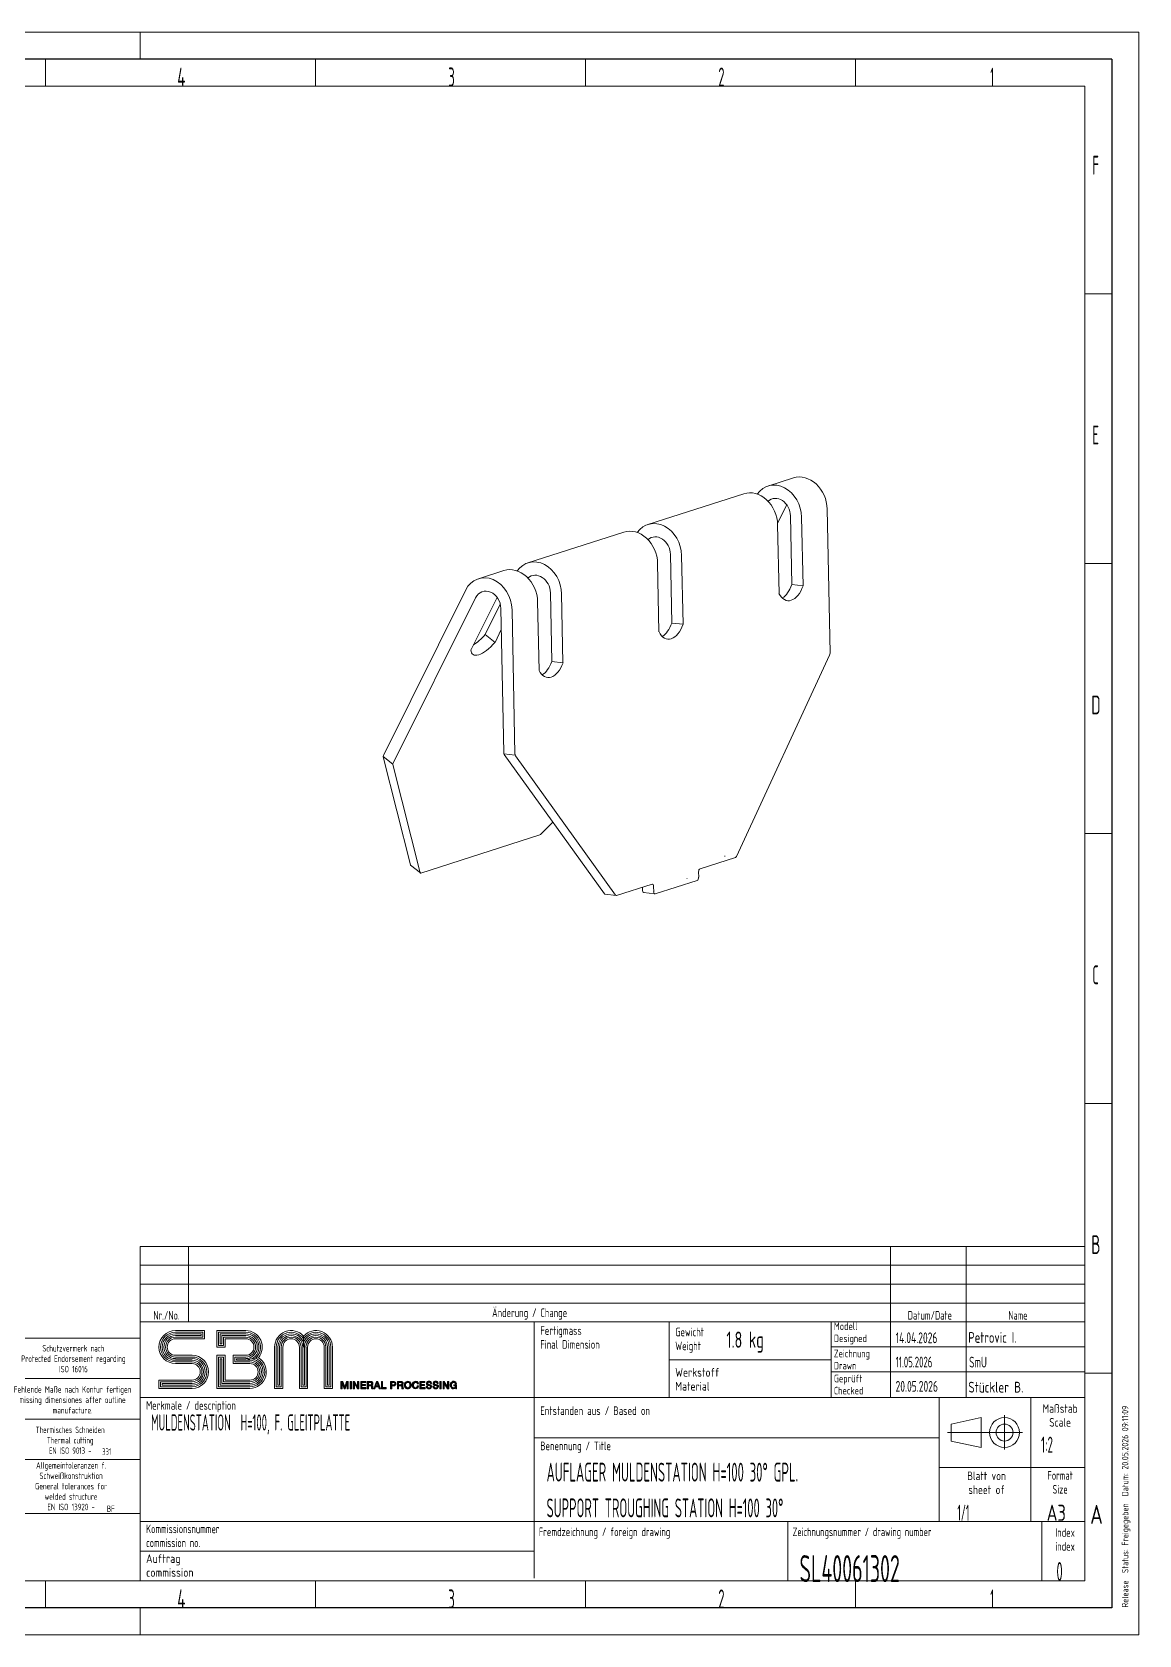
# Model space of a CAD drawing. Header units: millimetres. Extents: x 0 to 420, y 0 to 297.
# Drawn here: x 215 to 420, y 0 to 297 of the extents above; entities that cross this region are included whole.
import ezdxf
from ezdxf.lldxf.tags import DXFTag

# ---------------------------------------------------------------- set-up
doc = ezdxf.new("R2010")
doc.units = ezdxf.units.MM
doc.layers.add('1', color=7, linetype='Continuous', true_color=0xffffff)
doc.layers.add('101', color=7, linetype='Continuous', true_color=0xffffff)
doc.styles.add('iso-1', font='isocp.shx')
tags = doc.linetypes.add('DASHDOT', pattern=[70, 31, -13, 13, -13]).pattern_tags.tags
tags[10:11] = [DXFTag(74, 4), DXFTag(75, 0), DXFTag(340, '0'), DXFTag(46, 0.0), DXFTag(50, 0.0), DXFTag(44, 0.0), DXFTag(45, 0.0)]
tags[8:9] = [DXFTag(74, 4), DXFTag(75, 0), DXFTag(340, '0'), DXFTag(46, 0.0), DXFTag(50, 0.0), DXFTag(44, 0.0), DXFTag(45, 0.0)]
tags[6:7] = [DXFTag(74, 4), DXFTag(75, 0), DXFTag(340, '0'), DXFTag(46, 0.0), DXFTag(50, 0.0), DXFTag(44, 0.0), DXFTag(45, 0.0)]
tags[4:5] = [DXFTag(74, 4), DXFTag(75, 0), DXFTag(340, '0'), DXFTag(46, 0.0), DXFTag(50, 0.0), DXFTag(44, 0.0), DXFTag(45, 0.0)]

# ---------------------------------------------------------------- blocks, each defined once
blk = doc.blocks.new('ISO16016', base_point=(210, 47.5))
at = {"layer": '1', "color": 4, "linetype": 'Continuous', "lineweight": 18}
for p, q in [((210, 55), (235, 55)), ((210, 55), (210, 47.5)), ((235, 55), (235, 47.5)), ((210, 47.5), (235, 47.5))]:
    blk.add_line(p, q, dxfattribs=at)
at = {"layer": '1', "color": 1, "linetype": 'Continuous', "lineweight": 13, "insert": (222.65, 48.66), "char_height": 1.2, "attachment_point": 8, "line_spacing_factor": 0.963855, "style": 'iso-1'}
blk.add_mtext('\\W0.6940;Schutzvermerk nach\\PProtected Endorsement regarding\\PISO 16016', dxfattribs=at)
blk = doc.blocks.new('Nach Kontur fertigen', base_point=(210, 40))
at = {"layer": '1', "color": 4, "linetype": 'Continuous', "lineweight": 18}
for p, q in [((210, 40), (210, 47.5)), ((210, 47.5), (235, 47.5)), ((235, 47.5), (235, 40)), ((235, 40), (210, 40))]:
    blk.add_line(p, q, dxfattribs=at)
at = {"layer": '1', "color": 1, "linetype": 'Continuous', "lineweight": 13, "insert": (222.5, 41.04), "char_height": 1.2, "attachment_point": 8, "line_spacing_factor": 0.963855, "style": 'iso-1'}
blk.add_mtext('\\W0.7060;Fehlende Maße nach Kontur fertigen\\Pmissing dimensiones after outline\\Pmanufacture.', dxfattribs=at)
blk = doc.blocks.new('ISO9013 - Thermisches Schneiden', base_point=(210, 32.5))
at = {"layer": '1', "color": 4, "linetype": 'Continuous', "lineweight": 18}
for p, q in [((210, 40), (235, 40)), ((210, 40), (210, 32.5)), ((235, 40), (235, 32.5)), ((210, 32.5), (235, 32.5))]:
    blk.add_line(p, q, dxfattribs=at)
at = {"layer": '1', "color": 1, "linetype": 'Continuous', "lineweight": 13, "insert": (222.06, 33.55), "char_height": 1.2, "attachment_point": 8, "line_spacing_factor": 0.963855, "style": 'iso-1'}
blk.add_mtext('\\W0.6723;Thermisches Schneiden\\PThermal cutting\\PEN ISO 9013 -', dxfattribs=at)
at = {"layer": '1', "color": 3, "linetype": 'Continuous', "lineweight": 13, "insert": (227.97, 33.37), "char_height": 1.2, "attachment_point": 7, "line_spacing_factor": 0.963855, "style": 'iso-1'}
blk.add_mtext('\\W0.6756;331', dxfattribs=at)
blk = doc.blocks.new('ISO9013 - Thermisches Schneiden [SBM]', base_point=(210, 32.5))
at = {"layer": '1', "color": 18, "linetype": 'Continuous', "lineweight": 25}
blk.add_blockref('ISO9013 - Thermisches Schneiden', (210, 32.5), dxfattribs=at)
blk = doc.blocks.new('ISO13920 - Allg_Tol_ f_ Schweißkonst_', base_point=(210, 22.5))
at = {"layer": '1', "color": 4, "linetype": 'Continuous', "lineweight": 18}
for p, q in [((210, 32.5), (235, 32.5)), ((210, 32.5), (210, 22.5)), ((235, 32.5), (235, 22.5)), ((210, 22.5), (235, 22.5))]:
    blk.add_line(p, q, dxfattribs=at)
at = {"layer": '1', "color": 1, "linetype": 'Continuous', "lineweight": 13, "insert": (222.23, 23.11), "char_height": 1.2, "attachment_point": 8, "line_spacing_factor": 0.963855, "style": 'iso-1'}
blk.add_mtext('\\W0.6988;Allgemeintoleranzen f.\\PSchweißkonstruktion\\PGeneral tolerances for\\Pwelded structure\\PEN ISO 13920 -', dxfattribs=at)
at = {"layer": '1', "color": 3, "linetype": 'Continuous', "lineweight": 13, "insert": (228.83, 22.78), "char_height": 1.2, "attachment_point": 7, "line_spacing_factor": 0.963855, "style": 'iso-1'}
blk.add_mtext('\\W0.6994;BF', dxfattribs=at)
blk = doc.blocks.new('ISO13920 - Allg_ Tol_ f_ Schweißkonst_ [SBM]', base_point=(210, 22.5))
at = {"layer": '1', "color": 18, "linetype": 'Continuous', "lineweight": 25}
blk.add_blockref('ISO13920 - Allg_Tol_ f_ Schweißkonst_', (210, 22.5), dxfattribs=at)

msp = doc.modelspace()

# ---------------------------------------------------------------- linework, layer by layer
at = {"layer": '1', "color": 4, "linetype": 'Continuous', "lineweight": 18}
for p, q in [((0, 297), (420, 297)), ((420, 297), (420, 0)), ((235, 297), (235, 292)), ((235, 72), (235, 10)), ((235, 72), (410, 72)), ((410, 72), (410, 10)), ((235, 58), (410, 58)), ((235, 58), (308, 58)), ((235, 58), (235, 44)), ((308, 58), (308, 10.5)), ((308, 44), (308, 58)), ((363, 58), (363, 44)), ((235, 44), (410, 44)), ((308, 44), (235, 44)), ((383, 44), (383, 21)), ((385.22, 39.08), (390.76, 40.27)), ((385.22, 35.92), (385.22, 39.08)), ((390.76, 34.73), (390.76, 40.27)), ((308, 36.5), (383, 36.5)), ((385.22, 35.92), (390.76, 34.73)), ((235, 21), (410, 21)), ((355, 21), (355, 10)), ((235, 10), (410, 10)), ((235, 5), (235, 0)), ((420, 0), (0, 0))]:
    msp.add_line(p, q, dxfattribs=at)
at = {"layer": '1', "color": 4, "linetype": 'Continuous', "lineweight": 25}
for p, q in [((415, 292), (20, 292)), ((415, 292), (415, 5)), ((415, 5), (20, 5))]:
    msp.add_line(p, q, dxfattribs=at)
at = {"layer": '1', "color": 1, "linetype": 'Continuous', "lineweight": 13}
for p, q in [((217.5, 292), (217.5, 287)), ((267.5, 292), (267.5, 287)), ((317.5, 292), (317.5, 287)), ((367.5, 292), (367.5, 287)), ((25, 287), (410, 287)), ((410, 10), (410, 287)), ((415, 248.5), (410, 248.5)), ((415, 198.5), (410, 198.5)), ((415, 148.5), (410, 148.5)), ((415, 98.5), (410, 98.5)), ((244, 58), (244, 72)), ((374, 72), (374, 44)), ((388, 72), (388, 44)), ((235, 68.5), (410, 68.5)), ((235, 65), (410, 65)), ((235, 61.5), (410, 61.5)), ((333, 58), (333, 44)), ((363, 51), (333, 51)), ((363, 53.37), (410, 53.37)), ((363, 48.74), (410, 48.74)), ((415, 48.5), (410, 48.5)), ((400, 44), (400, 21)), ((383, 31), (410, 31)), ((402, 21), (402, 10)), ((235, 15.5), (308, 15.5)), ((25, 10), (410, 10)), ((217.5, 10), (217.5, 5)), ((267.5, 10), (267.5, 5)), ((317.5, 10), (317.5, 5)), ((367.5, 10), (367.5, 5))]:
    msp.add_line(p, q, dxfattribs=at)
at = {"layer": '1', "color": 1, "linetype": 'Continuous', "lineweight": 18}
for p, q in [((246.92, 56.4), (241.56, 56.4)), ((246.61, 56.09), (241.56, 56.09)), ((246.31, 55.78), (241.56, 55.78)), ((241.56, 55.48), (246.31, 55.48)), ((241.56, 55.17), (246.61, 55.17)), ((241.56, 54.87), (246.92, 54.87)), ((246.31, 55.48), (246.31, 55.78)), ((246.61, 55.17), (246.61, 56.09)), ((246.92, 54.87), (246.92, 56.4)), ((249.21, 56.4), (249.21, 53.34)), ((254.57, 56.4), (249.21, 56.4)), ((254.57, 56.09), (249.52, 56.09)), ((249.52, 56.09), (249.52, 53.64)), ((249.52, 53.64), (250.44, 53.64)), ((254.57, 55.78), (249.83, 55.78)), ((249.83, 55.78), (249.83, 53.95)), ((249.83, 53.95), (250.13, 53.95)), ((250.13, 55.48), (254.57, 55.48)), ((250.13, 53.95), (250.13, 55.48)), ((250.44, 55.17), (254.57, 55.17)), ((250.44, 53.64), (250.44, 55.17)), ((250.74, 54.87), (254.57, 54.87)), ((250.74, 53.34), (250.74, 54.87)), ((265.28, 55.36), (265.28, 53.34)), ((241.56, 51.81), (244.62, 51.81)), ((244.62, 51.5), (241.56, 51.5)), ((244.62, 51.19), (241.56, 51.19)), ((241.56, 50.89), (244.62, 50.89)), ((241.56, 50.58), (244.62, 50.58)), ((249.21, 53.34), (250.74, 53.34)), ((249.21, 51.81), (249.21, 45.69)), ((250.74, 51.81), (249.21, 51.81)), ((249.52, 51.5), (249.52, 45.99)), ((250.44, 51.5), (249.52, 51.5)), ((249.83, 51.19), (249.83, 46.3)), ((250.13, 51.19), (249.83, 51.19)), ((250.13, 46.6), (250.13, 51.19)), ((250.44, 46.91), (250.44, 51.5)), ((250.74, 47.22), (250.74, 51.81)), ((252.27, 51.81), (252.27, 50.28)), ((254.57, 51.81), (252.27, 51.81)), ((252.58, 51.5), (252.58, 50.58)), ((254.57, 51.5), (252.58, 51.5)), ((252.58, 50.58), (255.33, 50.58)), ((252.89, 51.19), (252.89, 50.89)), ((254.57, 51.19), (252.89, 51.19)), ((252.89, 50.89), (255.33, 50.89)), ((256.91, 51.37), (254.95, 51.04)), ((259.92, 53.34), (259.92, 45.69)), ((260.23, 53.34), (260.23, 45.99)), ((260.54, 53.34), (260.54, 46.3)), ((260.84, 46.3), (260.84, 53.34)), ((261.15, 45.99), (261.15, 53.34)), ((261.45, 45.69), (261.45, 53.34)), ((264.51, 53.34), (264.51, 45.69)), ((264.82, 53.34), (264.82, 45.99)), ((265.13, 53.34), (265.13, 46.3)), ((265.43, 46.3), (265.43, 53.34)), ((265.74, 45.99), (265.74, 53.34)), ((266.04, 45.69), (266.04, 53.34)), ((269.1, 53.34), (269.1, 45.69)), ((269.41, 53.34), (269.41, 45.99)), ((269.72, 53.34), (269.72, 46.3)), ((270.02, 46.3), (270.02, 53.34)), ((270.33, 45.99), (270.33, 53.34)), ((270.63, 45.69), (270.63, 53.34)), ((241.56, 50.28), (244.62, 50.28)), ((252.27, 50.28), (255.33, 50.28)), ((238.5, 47.22), (238.5, 45.69)), ((244.62, 47.22), (238.5, 47.22)), ((238.5, 45.69), (244.62, 45.69)), ((238.81, 46.91), (238.81, 45.99)), ((244.62, 46.91), (238.81, 46.91)), ((238.81, 45.99), (244.62, 45.99)), ((239.12, 46.6), (239.12, 46.3)), ((244.62, 46.6), (239.12, 46.6)), ((239.12, 46.3), (244.62, 46.3)), ((249.21, 45.69), (255.33, 45.69)), ((249.52, 45.99), (255.33, 45.99)), ((249.83, 46.3), (255.33, 46.3)), ((255.33, 46.6), (250.13, 46.6)), ((255.33, 46.91), (250.44, 46.91)), ((255.33, 47.22), (250.74, 47.22)), ((259.92, 45.69), (261.45, 45.69)), ((260.23, 45.99), (261.15, 45.99)), ((260.54, 46.3), (260.84, 46.3)), ((264.51, 45.69), (266.04, 45.69)), ((264.82, 45.99), (265.74, 45.99)), ((265.13, 46.3), (265.43, 46.3)), ((269.1, 45.69), (270.63, 45.69)), ((269.41, 45.99), (270.33, 45.99)), ((269.72, 46.3), (270.02, 46.3))]:
    msp.add_line(p, q, dxfattribs=at)
at = {"layer": '1', "color": 6, "linetype": 'Continuous', "lineweight": 18}
for p, q in [((272.21, 46.97), (272.21, 45.63)), ((272.54, 46.97), (272.21, 46.97)), ((272.21, 45.63), (272.44, 45.63)), ((272.33, 46.9), (272.46, 46.9)), ((272.33, 45.69), (272.33, 46.9)), ((272.44, 46.66), (272.8, 45.63)), ((272.44, 45.63), (272.44, 46.66)), ((272.46, 46.9), (272.87, 45.69)), ((272.9, 45.92), (272.54, 46.97)), ((272.8, 45.63), (272.99, 45.63)), ((272.87, 45.69), (272.92, 45.69)), ((273.24, 46.97), (272.9, 45.92)), ((272.92, 45.69), (273.33, 46.9)), ((272.99, 45.63), (273.35, 46.66)), ((273.56, 46.97), (273.24, 46.97)), ((273.33, 46.9), (273.45, 46.9)), ((273.35, 46.66), (273.35, 45.63)), ((273.35, 45.63), (273.56, 45.63)), ((273.45, 46.9), (273.45, 45.69)), ((273.56, 45.63), (273.56, 46.97)), ((274.13, 46.97), (273.9, 46.97)), ((273.9, 46.97), (273.9, 45.63)), ((273.9, 45.63), (274.13, 45.63)), ((274.02, 45.69), (274.02, 46.9)), ((274.13, 45.63), (274.13, 46.97)), ((274.48, 46.97), (274.48, 45.63)), ((274.71, 46.97), (274.48, 46.97)), ((274.48, 45.63), (274.69, 45.63)), ((274.58, 46.9), (274.63, 46.9)), ((274.58, 45.69), (274.58, 46.9)), ((274.63, 46.9), (275.36, 45.69)), ((274.69, 46.61), (275.28, 45.63)), ((274.69, 45.63), (274.69, 46.61)), ((275.3, 45.97), (274.71, 46.97)), ((275.28, 45.63), (275.52, 45.63)), ((275.3, 46.97), (275.3, 45.97)), ((275.52, 46.97), (275.3, 46.97)), ((275.36, 45.69), (275.41, 45.69)), ((275.41, 45.69), (275.41, 46.9)), ((275.52, 45.63), (275.52, 46.97)), ((275.86, 46.97), (275.86, 45.63)), ((276.79, 46.97), (275.86, 46.97)), ((275.86, 45.63), (276.8, 45.63)), ((275.98, 46.87), (275.98, 45.73)), ((276.73, 46.87), (275.98, 46.87)), ((275.98, 46.31), (276.67, 46.31)), ((275.98, 45.73), (276.73, 45.73)), ((276.09, 46.77), (276.79, 46.77)), ((276.09, 46.41), (276.09, 46.77)), ((276.74, 46.41), (276.09, 46.41)), ((276.09, 46.22), (276.74, 46.22)), ((276.09, 45.83), (276.09, 46.22)), ((276.8, 45.83), (276.09, 45.83)), ((276.74, 46.22), (276.74, 46.41)), ((276.79, 46.77), (276.79, 46.97)), ((276.8, 45.63), (276.8, 45.83)), ((277.07, 46.97), (277.07, 45.63)), ((277.69, 46.97), (277.07, 46.97)), ((277.07, 45.63), (277.3, 45.63)), ((277.18, 46.87), (277.18, 45.73)), ((277.18, 46.87), (277.69, 46.87)), ((277.78, 46.26), (277.18, 46.26)), ((277.3, 46.35), (277.3, 46.78)), ((277.3, 46.78), (277.66, 46.78)), ((277.68, 46.35), (277.3, 46.35)), ((277.3, 46.17), (277.63, 46.17)), ((277.3, 45.63), (277.3, 46.17)), ((277.7, 46.35), (277.68, 46.35)), ((277.74, 46.97), (277.69, 46.97)), ((277.92, 46.26), (277.91, 46.26)), ((277.92, 45.64), (277.92, 45.63)), ((277.92, 45.63), (278.17, 45.63)), ((278.77, 46.97), (278.27, 45.63)), ((278.27, 45.63), (278.5, 45.63)), ((278.42, 45.73), (278.83, 46.87)), ((278.5, 45.63), (278.63, 45.98)), ((278.55, 46.07), (279.23, 46.07)), ((278.63, 45.98), (279.14, 45.98)), ((278.68, 46.16), (278.88, 46.73)), ((279.09, 46.16), (278.68, 46.16)), ((279.01, 46.97), (278.77, 46.97)), ((278.83, 46.87), (278.94, 46.87)), ((278.88, 46.73), (279.09, 46.16)), ((278.94, 46.87), (279.36, 45.73)), ((279.51, 45.63), (279.01, 46.97)), ((279.14, 45.98), (279.27, 45.63)), ((279.27, 45.63), (279.51, 45.63)), ((279.7, 46.97), (279.7, 45.63)), ((279.93, 46.97), (279.7, 46.97)), ((279.7, 45.63), (280.59, 45.63)), ((279.81, 46.87), (279.81, 45.73)), ((279.81, 45.73), (280.47, 45.73)), ((279.93, 45.83), (279.93, 46.97)), ((280.59, 45.83), (279.93, 45.83)), ((280.59, 45.63), (280.59, 45.83)), ((281.39, 46.97), (281.39, 45.63)), ((281.96, 46.97), (281.39, 46.97)), ((281.39, 45.63), (281.62, 45.63)), ((281.5, 46.87), (282.01, 46.87)), ((281.5, 46.87), (281.5, 45.73)), ((282.01, 46.26), (281.5, 46.26)), ((281.62, 46.78), (281.95, 46.78)), ((281.62, 46.33), (281.62, 46.78)), ((281.95, 46.33), (281.62, 46.33)), ((281.62, 46.14), (281.96, 46.14)), ((281.62, 45.63), (281.62, 46.14)), ((281.97, 46.33), (281.95, 46.33)), ((282.03, 46.97), (281.96, 46.97)), ((282.67, 46.97), (282.67, 45.63)), ((283.28, 46.97), (282.67, 46.97)), ((282.67, 45.63), (282.89, 45.63)), ((282.78, 46.87), (283.28, 46.87)), ((282.78, 46.87), (282.78, 45.73)), ((283.38, 46.26), (282.78, 46.26)), ((282.89, 46.35), (282.89, 46.78)), ((282.89, 46.78), (283.26, 46.78)), ((283.27, 46.35), (282.89, 46.35)), ((282.89, 46.17), (283.23, 46.17)), ((282.89, 45.63), (282.89, 46.17)), ((283.3, 46.35), (283.27, 46.35)), ((283.34, 46.97), (283.28, 46.97)), ((283.52, 46.26), (283.51, 46.26)), ((283.51, 45.64), (283.52, 45.63)), ((283.52, 45.63), (283.76, 45.63)), ((286.33, 46.57), (286.34, 46.54)), ((286.34, 46.54), (286.56, 46.54)), ((286.56, 46.14), (286.35, 46.14)), ((286.56, 46.08), (286.56, 46.14)), ((286.84, 46.97), (286.84, 45.63)), ((287.77, 46.97), (286.84, 46.97)), ((286.84, 45.63), (287.78, 45.63)), ((286.95, 46.87), (286.95, 45.73)), ((287.71, 46.87), (286.95, 46.87)), ((286.95, 46.31), (287.65, 46.31)), ((286.95, 45.73), (287.71, 45.73)), ((287.07, 46.77), (287.77, 46.77)), ((287.07, 46.41), (287.07, 46.77)), ((287.71, 46.41), (287.07, 46.41)), ((287.07, 46.22), (287.71, 46.22)), ((287.07, 45.83), (287.07, 46.22)), ((287.78, 45.83), (287.07, 45.83)), ((287.71, 46.22), (287.71, 46.41)), ((287.77, 46.77), (287.77, 46.97)), ((287.78, 45.63), (287.78, 45.83)), ((288.21, 46.07), (287.98, 46.07)), ((288.21, 46.04), (288.21, 46.07)), ((288.77, 46.6), (288.78, 46.57)), ((288.78, 46.57), (289, 46.57)), ((288.87, 46.68), (288.87, 46.68)), ((289.45, 46.07), (289.23, 46.07)), ((289.45, 46.04), (289.45, 46.07)), ((290.02, 46.6), (290.02, 46.57)), ((290.02, 46.57), (290.24, 46.57)), ((290.11, 46.68), (290.11, 46.68)), ((290.55, 46.97), (290.55, 45.63)), ((290.77, 46.97), (290.55, 46.97)), ((290.55, 45.63), (290.77, 45.63)), ((290.66, 45.69), (290.66, 46.9)), ((290.77, 45.63), (290.77, 46.97)), ((291.12, 46.97), (291.12, 45.63)), ((291.35, 46.97), (291.12, 46.97)), ((291.12, 45.63), (291.33, 45.63)), ((291.22, 46.9), (291.27, 46.9)), ((291.22, 45.69), (291.22, 46.9)), ((291.27, 46.9), (292, 45.69)), ((291.33, 45.63), (291.33, 46.61)), ((291.33, 46.61), (291.92, 45.63)), ((291.94, 45.97), (291.35, 46.97)), ((291.92, 45.63), (292.16, 45.63)), ((291.94, 46.97), (291.94, 45.97)), ((292.16, 46.97), (291.94, 46.97)), ((292, 45.69), (292.05, 45.69)), ((292.05, 45.69), (292.05, 46.9)), ((292.16, 45.63), (292.16, 46.97)), ((293.09, 46.33), (293.09, 46.15)), ((293.63, 46.33), (293.09, 46.33)), ((293.09, 46.15), (293.43, 46.15)), ((293.52, 46.22), (293.2, 46.22)), ((293.39, 46.57), (293.4, 46.54)), ((293.4, 46.54), (293.62, 46.54)), ((293.43, 45.76), (293.46, 45.78)), ((293.46, 45.78), (293.49, 45.63)), ((293.49, 45.63), (293.63, 45.63)), ((293.52, 46.02), (293.52, 46.22)), ((293.52, 46.02), (293.55, 45.7)), ((293.63, 45.63), (293.63, 46.33))]:
    msp.add_line(p, q, dxfattribs=at)
at = {"layer": '1', "color": 1, "linetype": 'DASHDOT', "lineweight": 13}
for p, q in [((395.11, 34.38), (395.11, 40.73)), ((384.57, 37.5), (398.43, 37.5))]:
    msp.add_line(p, q, dxfattribs=at)
at = {"layer": '1', "color": 4, "linetype": 'Continuous', "lineweight": 18}
for radius in [2.77, 1.58]:
    msp.add_circle((395.11, 37.5), radius, dxfattribs=at)
at = {"layer": '1', "color": 1, "linetype": 'Continuous', "lineweight": 18}
for centre, radius, start, end in [((241.56, 53.34), 3.06, 90, 270), ((241.56, 53.34), 2.75, 90, 270), ((241.56, 53.34), 2.45, 90, 270), ((241.56, 53.34), 2.14, 90, 270), ((241.56, 53.34), 1.84, 90, 270), ((241.56, 53.34), 1.53, 90, 270), ((254.57, 53.34), 3.06, 319.9677, 90), ((254.57, 53.34), 2.75, 311.8088, 90), ((254.57, 53.34), 2.45, 297.5778, 90), ((254.57, 53.34), 2.14, 270, 90), ((254.57, 53.34), 1.84, 270, 90), ((254.57, 53.34), 1.53, 270, 90), ((262.98, 53.34), 3.06, 41.4096, 180), ((262.98, 53.34), 2.75, 33.5573, 180), ((262.98, 53.34), 2.45, 20.3641, 180), ((262.98, 53.34), 2.14, 360, 180), ((262.98, 53.34), 1.84, 360, 180), ((262.98, 53.34), 1.53, 360, 180), ((267.57, 53.34), 3.06, 360, 138.5904), ((267.57, 53.34), 2.75, 360, 146.4427), ((267.57, 53.34), 2.45, 360, 159.6359), ((267.57, 53.34), 2.14, 360, 180), ((267.57, 53.34), 1.84, 360, 180), ((267.57, 53.34), 1.53, 360, 180), ((244.62, 48.75), 3.06, 270, 90), ((244.62, 48.75), 2.75, 270, 90), ((244.62, 48.75), 2.45, 270, 90), ((244.62, 48.75), 2.14, 270, 90), ((244.62, 48.75), 1.84, 270, 90), ((255.33, 48.75), 3.06, 270, 58.957), ((255.33, 48.75), 2.75, 270, 67.1158), ((255.33, 48.75), 2.45, 270, 81.3468), ((255.33, 48.75), 2.14, 270, 90), ((255.33, 48.75), 1.84, 270, 90), ((244.62, 48.75), 1.53, 270, 90), ((255.33, 48.75), 1.53, 270, 90)]:
    msp.add_arc(centre, radius, start, end, dxfattribs=at)
at = {"layer": '1', "color": 6, "linetype": 'Continuous', "lineweight": 18}
for centre, radius, start, end in [((277.64, 45.7), 0.471, 85.2101, 90.5249), ((277.67, 46.56), 0.223, 4.9005, 90.4567), ((277.65, 45.82), 0.352, 78.0994, 85.2101), ((277.69, 46.57), 0.302, 270, 90), ((277.69, 46.56), 0.204, 274.1582, 4.9004), ((277.67, 45.92), 0.255, 71.2107, 78.0994), ((277.7, 46.27), 0.703, 82.5347, 86.7103), ((277.68, 45.97), 0.203, 62.6007, 71.2108), ((277.74, 46), 0.271, 352.0688, 79.5068), ((277.7, 45.99), 0.17, 52.3105, 62.6006), ((277.71, 46.38), 0.589, 77.5536, 82.5346), ((277.7, 46), 0.16, 41.3626, 52.3103), ((277.69, 45.99), 0.176, 31.4066, 41.3626), ((277.73, 46.43), 0.531, 72.0229, 77.5537), ((277.66, 45.97), 0.218, 23.36, 31.4065), ((277.61, 45.95), 0.266, 16.7661, 23.3601), ((277.5, 45.92), 0.384, 12.2018, 16.766), ((277.4, 45.9), 0.483, 8.5735, 12.2017), ((277.22, 45.87), 0.666, 5.9448, 8.5735), ((277.09, 45.86), 0.803, 3.7631, 5.9448), ((277.77, 46.56), 0.399, 64.6564, 72.0228), ((276.7, 45.83), 1.19, 2.2919, 3.7631), ((276.83, 45.84), 1.06, 0.6338, 2.2919), ((273.07, 45.79), 4.82, 0.2701, 0.6337), ((283.3, 45.84), 5.41, 180.2701, 180.5936), ((278.56, 45.79), 0.675, 180.5936, 183.1866), ((278.44, 45.79), 0.549, 183.1865, 186.3788), ((278.22, 45.76), 0.332, 186.3788, 191.6496), ((278.19, 45.76), 0.301, 191.6496, 197.4718), ((277.82, 46.53), 0.283, 288.5643, 298.953), ((278.09, 45.72), 0.191, 197.4719, 206.6163), ((277.88, 46.07), 0.196, 64.419, 75.6506), ((277.79, 46.6), 0.356, 56.4087, 64.6564), ((277.81, 46.56), 0.314, 298.9529, 308.3029), ((277.87, 46.05), 0.219, 54.3456, 64.4191), ((277.81, 46.64), 0.311, 46.9821, 56.4087), ((277.87, 46.06), 0.213, 46.4532, 54.3455), ((277.81, 46.55), 0.301, 308.3029, 318.0437), ((278.69, 45.86), 0.69, 172.0688, 191.5702), ((277.83, 46.65), 0.289, 36.8309, 46.9821), ((277.84, 46.03), 0.25, 39.7233, 46.4532), ((277.81, 46.55), 0.308, 318.0437, 327.5706), ((277.86, 46.04), 0.227, 32.2959, 39.7234), ((277.83, 46.02), 0.269, 26.0298, 32.2959), ((277.82, 46.65), 0.292, 26.7823, 36.8309), ((277.8, 46.56), 0.313, 327.5705, 336.9566), ((277.82, 46.02), 0.277, 19.9457, 26.0298), ((277.79, 46.64), 0.326, 17.7788, 26.7823), ((277.76, 45.99), 0.344, 15.051, 19.9456), ((277.76, 46.58), 0.364, 336.9566, 345.0196), ((277.77, 46), 0.333, 9.996, 15.051), ((277.64, 45.98), 0.458, 6.3205, 9.996), ((277.74, 46.62), 0.387, 10.1778, 17.7788), ((277.71, 45.98), 0.387, 1.9688, 6.3205), ((277, 45.96), 1.1, 0.4395, 1.9687), ((280.82, 45.99), 2.72, 180.4395, 181.0586), ((279.32, 45.96), 1.22, 181.0585, 182.4419), ((279.52, 45.97), 1.42, 182.4419, 183.6307), ((279.28, 45.95), 1.17, 183.6307, 185.0653), ((277.73, 46.58), 0.396, 345.0196, 352.4285), ((279.18, 45.94), 1.08, 185.0652, 186.6298), ((279.06, 45.93), 0.96, 186.6298, 188.383), ((279.02, 45.93), 0.921, 188.383, 190.2103), ((277.68, 46.61), 0.448, 3.6236, 10.1779), ((277.57, 46.6), 0.556, 358.3458, 3.6236), ((277.63, 46.6), 0.496, 352.4286, 358.3457), ((278.69, 45.86), 0.578, 190.2103, 193.1248), ((278.69, 45.87), 0.579, 193.1248, 196.033), ((278.45, 45.8), 0.329, 196.0329, 201.1556), ((278.4, 45.78), 0.276, 201.1555, 207.2534), ((278.3, 45.73), 0.165, 207.2533, 217.4618), ((281.95, 46.55), 0.225, 2.4637, 90.4159), ((281.96, 46.57), 0.43, 269.7026, 355.3612), ((281.95, 46.55), 0.223, 273.9666, 2.4637), ((282.01, 46.57), 0.302, 270, 90), ((282, 46.57), 0.399, 355.3611, 85.251), ((283.23, 45.75), 0.421, 76.0563, 90.5248), ((283.26, 46.56), 0.223, 4.9005, 90.4567), ((283.28, 46.57), 0.302, 270, 90), ((283.28, 46.56), 0.204, 274.1582, 4.9004), ((283.29, 46), 0.171, 41.3628, 76.0565), ((283.3, 46.27), 0.703, 82.5347, 86.7103), ((283.33, 46), 0.271, 352.0688, 79.5068), ((283.31, 46.38), 0.589, 77.5536, 82.5346), ((283.22, 45.94), 0.263, 348.4073, 41.3628), ((283.32, 46.43), 0.531, 72.0228, 77.5537), ((283.85, 45.81), 0.378, 168.4074, 206.6162), ((283.36, 46.56), 0.399, 64.6563, 72.0228), ((283.42, 46.53), 0.283, 288.5643, 298.953), ((283.47, 46.07), 0.196, 64.4191, 75.6506), ((283.38, 46.6), 0.356, 56.4087, 64.6564), ((283.4, 46.56), 0.314, 298.953, 308.3029), ((283.46, 46.05), 0.219, 54.3456, 64.4191), ((283.41, 46.64), 0.311, 46.9822, 56.4087), ((283.46, 46.06), 0.213, 46.4532, 54.3457), ((284.28, 45.86), 0.69, 172.0688, 191.5702), ((283.41, 46.55), 0.301, 308.3029, 318.0438), ((283.44, 46.03), 0.25, 39.7235, 46.4532), ((283.42, 46.65), 0.289, 36.8309, 46.9822), ((283.4, 46.55), 0.308, 318.0437, 327.5706), ((283.46, 46.04), 0.227, 32.2959, 39.7234), ((283.42, 46.65), 0.292, 26.7823, 36.8309), ((283.42, 46.02), 0.269, 26.0299, 32.2959), ((283.4, 46.56), 0.313, 327.5705, 336.9566), ((283.41, 46.02), 0.277, 19.9455, 26.0299), ((283.35, 45.99), 0.344, 15.051, 19.9456), ((283.39, 46.64), 0.326, 17.7788, 26.7823), ((283.36, 46), 0.333, 9.996, 15.051), ((283.35, 46.58), 0.364, 336.9566, 345.0196), ((283.24, 45.98), 0.458, 6.3205, 9.996), ((283.31, 45.98), 0.387, 1.9688, 6.3205), ((283.33, 46.62), 0.387, 10.1778, 17.7788), ((282.6, 45.96), 1.1, 0.4395, 1.9687), ((286.42, 45.99), 2.72, 180.4395, 181.0586), ((284.91, 45.96), 1.22, 181.0585, 182.4419), ((285.11, 45.97), 1.42, 182.4419, 183.6307), ((284.87, 45.95), 1.17, 183.6307, 185.0653), ((284.77, 45.94), 1.08, 185.0652, 186.6298), ((283.27, 46.61), 0.448, 3.6236, 10.1779), ((283.32, 46.58), 0.396, 345.0196, 352.4285), ((284.66, 45.93), 0.96, 186.6298, 188.383), ((284.62, 45.93), 0.921, 188.383, 190.2103), ((284.28, 45.86), 0.578, 190.2103, 193.1248), ((283.16, 46.6), 0.556, 358.3458, 3.6236), ((283.22, 46.6), 0.496, 352.4285, 358.3457), ((284.28, 45.87), 0.579, 193.1248, 196.033), ((284.04, 45.8), 0.329, 196.0329, 201.1556), ((283.99, 45.78), 0.276, 201.1555, 207.2534), ((283.9, 45.73), 0.165, 207.2533, 217.4616), ((284.78, 46.29), 0.838, 150.5666, 195.605), ((284.6, 46.24), 0.65, 195.605, 252.9016), ((284.57, 46.41), 0.592, 90.0226, 150.5666), ((284.81, 46.32), 0.743, 157.6114, 222.728), ((284.59, 46.42), 0.504, 125.2211, 157.6114), ((284.81, 46.32), 0.631, 157.6113, 222.7277), ((284.59, 46.42), 0.392, 125.2202, 157.6114), ((284.59, 46.12), 0.444, 222.728, 323.7928), ((284.57, 46.45), 0.467, 89.7035, 125.2211), ((284.59, 46.12), 0.332, 222.7277, 323.7929), ((284.57, 46.45), 0.355, 89.6065, 125.2202), ((284.58, 46.16), 0.572, 252.9015, 316.5572), ((284.57, 46.37), 0.637, 14.2247, 90.2914), ((284.57, 46.39), 0.52, 14.231, 90.3245), ((284.57, 46.39), 0.408, 14.2313, 90.4103), ((284.31, 46.33), 0.679, 323.7928, 14.2313), ((284.31, 46.33), 0.791, 323.7928, 14.231), ((284.41, 46.32), 0.804, 316.5572, 14.2247), ((286.29, 46.3), 0.891, 157.3651, 189.9134), ((286.04, 46.26), 0.64, 189.9134, 266.1154), ((286.01, 46.41), 0.588, 109.6552, 157.3651), ((286.29, 46.3), 0.779, 157.3651, 189.9135), ((286.04, 46.26), 0.528, 189.9135, 266.1151), ((286.01, 46.41), 0.476, 117.5459, 157.3651), ((286.22, 46.27), 0.597, 132.3335, 212.7225), ((285.99, 46.12), 0.325, 212.7226, 287.839), ((286.03, 46.48), 0.429, 39.622, 123.6906), ((286.02, 46.39), 0.618, 62.6237, 109.6551), ((286.03, 46.48), 0.317, 16.6501, 132.3335), ((286.03, 46.14), 0.528, 266.1154, 353.2321), ((286.03, 46.14), 0.416, 266.1151, 350.3371), ((285.97, 46.18), 0.383, 287.8391, 353.9642), ((286.08, 46.51), 0.482, 4.2744, 62.6237), ((286.08, 46.51), 0.37, 23.5901, 41.6694), ((288.43, 46.07), 0.445, 179.7744, 233.7625), ((288.4, 46.6), 0.376, 140.5304, 182.8947), ((288.35, 46.6), 0.32, 182.8947, 231.8301), ((288.52, 46.5), 0.533, 74.0878, 140.5304), ((288.46, 46.06), 0.368, 195.0544, 229.8955), ((288.4, 46.6), 0.264, 140.5312, 182.8935), ((288.35, 46.6), 0.208, 182.8935, 231.8301), ((288.56, 46.87), 0.673, 231.8301, 272.2121), ((288.53, 46.21), 0.621, 233.7625, 273.8759), ((288.52, 46.5), 0.421, 74.0887, 140.5312), ((288.46, 46.06), 0.256, 184.8878, 229.8957), ((288.56, 46.87), 0.561, 231.8301, 272.2121), ((288.51, 46.12), 0.444, 229.8955, 265.3328), ((288.4, 46.64), 0.146, 139.3336, 258.462), ((288.5, 46.54), 0.288, 75.3888, 139.3336), ((288.51, 46.12), 0.332, 229.8958, 265.3323), ((287.96, 44.52), 2.01, 64.3973, 78.462), ((288.52, 46.26), 0.589, 265.3328, 291.1955), ((288.52, 46.26), 0.477, 265.3324, 291.1952), ((288.54, 46.09), 0.496, 273.8759, 338.4921), ((288.51, 46.56), 0.269, 7.9316, 75.3888), ((288.6, 45.99), 0.326, 353.9423, 92.2121), ((288.6, 45.99), 0.214, 353.9394, 92.2123), ((288.54, 46.57), 0.347, 18.3302, 74.0887), ((288.54, 46.57), 0.459, 359.6607, 74.0878), ((288.63, 45.98), 0.179, 291.1953, 353.9395), ((288.63, 45.98), 0.291, 291.1955, 353.9423), ((288.69, 46.03), 0.337, 338.4922, 64.3973), ((288.51, 46.56), 0.381, 17.8717, 27.554), ((288.69, 46.03), 0.225, 16.9878, 35.4845), ((289.67, 46.07), 0.445, 179.7744, 233.7625), ((289.64, 46.6), 0.376, 140.5304, 182.8947), ((289.59, 46.6), 0.32, 182.8947, 231.8301), ((289.76, 46.5), 0.533, 74.0878, 140.5304), ((289.71, 46.06), 0.368, 195.0544, 229.8955), ((289.64, 46.6), 0.264, 140.5312, 182.8935), ((289.59, 46.6), 0.208, 182.8935, 231.8301), ((289.81, 46.87), 0.673, 231.8301, 272.2121), ((289.77, 46.21), 0.621, 233.7625, 273.8759), ((289.76, 46.5), 0.421, 74.0887, 140.5312), ((289.71, 46.06), 0.256, 184.8878, 229.8957), ((289.81, 46.87), 0.561, 231.8301, 272.2121), ((289.75, 46.12), 0.444, 229.8955, 265.3328), ((289.64, 46.64), 0.146, 139.3336, 258.462), ((289.75, 46.54), 0.288, 75.3888, 139.3336), ((289.75, 46.12), 0.332, 229.8958, 265.3323), ((289.21, 44.52), 2.01, 64.3973, 78.462), ((289.77, 46.26), 0.589, 265.3328, 291.1955), ((289.77, 46.26), 0.477, 265.3324, 291.1952), ((289.75, 46.56), 0.269, 7.9316, 75.3888), ((289.78, 46.09), 0.496, 273.8759, 338.4921), ((289.84, 45.99), 0.326, 353.9423, 92.2121), ((289.84, 45.99), 0.214, 353.9394, 92.2123), ((289.78, 46.57), 0.347, 18.3302, 74.0887), ((289.78, 46.57), 0.459, 359.6607, 74.0878), ((289.87, 45.98), 0.179, 291.1953, 353.9395), ((289.87, 45.98), 0.291, 291.1955, 353.9423), ((289.93, 46.03), 0.337, 338.4922, 64.3973), ((289.75, 46.56), 0.381, 17.8717, 27.554), ((289.93, 46.03), 0.225, 16.9878, 35.4845), ((293.26, 46.31), 0.808, 155.4406, 224.1625), ((293.1, 46.38), 0.632, 85.9212, 155.4406), ((293.39, 46.34), 0.83, 170.7968, 192.1128), ((293.1, 46.39), 0.543, 127.4943, 171.5677), ((293.26, 46.31), 0.696, 192.1128, 224.1624), ((293.56, 46.32), 0.892, 171.5672, 193.7068), ((293.1, 46.39), 0.431, 127.4967, 171.5672), ((293.05, 46.11), 0.52, 224.1626, 317.6673), ((293.08, 46.2), 0.392, 193.7069, 272.9233), ((293.05, 46.11), 0.408, 224.1624, 238.7266), ((293.08, 46.42), 0.5, 76.2204, 127.4943), ((293.08, 46.42), 0.388, 76.22, 127.4967), ((293.08, 46.2), 0.504, 241.8497, 272.9237), ((293.08, 46.17), 0.357, 272.9233, 357.5344), ((293.08, 46.17), 0.469, 272.9237, 342.0215), ((293.1, 46.49), 0.524, 6.0793, 85.9211), ((293.1, 46.5), 0.304, 13.2973, 76.22), ((293.1, 46.5), 0.416, 21.3234, 76.2204)]:
    msp.add_arc(centre, radius, start, end, dxfattribs=at)
at = {"layer": '101', "color": 7, "linetype": 'Continuous', "lineweight": 18}
for p, q in [((356, 214.39), (351.28, 212.88)), ((346.83, 211.45), (329.05, 205.76)), ((354.76, 209.4), (353.07, 206)), ((362.25, 208.63), (362.79, 181.9)), ((353.08, 205.69), (353.34, 192.96)), ((355.45, 207.35), (355.71, 194.62)), ((357.79, 194.38), (357.53, 207.11)), ((324.61, 204.34), (306.83, 198.64)), ((333.22, 200.24), (333.48, 187.5)), ((335.56, 187.26), (335.3, 200)), ((302.38, 197.22), (297.66, 195.71)), ((330.86, 198.57), (331.11, 185.84)), ((280.06, 162.97), (295.32, 193.62)), ((311, 193.12), (311.25, 180.39)), ((355.71, 194.62), (357.79, 194.38)), ((281.89, 161.54), (297.14, 192.19)), ((296.29, 182.5), (301.14, 192.23)), ((301.72, 190.99), (298.91, 185.35)), ((302.37, 163.45), (301.83, 190.18)), ((308.63, 191.46), (308.89, 178.72)), ((313.33, 180.15), (313.07, 192.88)), ((304.44, 163.21), (303.91, 189.94)), ((333.48, 187.5), (335.56, 187.26)), ((300.74, 183.92), (298.91, 185.35)), ((301.91, 186.27), (300.74, 183.92)), ((345.46, 144.25), (362.72, 181.52)), ((311.25, 180.39), (313.33, 180.15)), ((285.07, 142.67), (280, 162.72)), ((281.83, 161.28), (286.89, 141.24)), ((320.99, 137.32), (302.45, 163.13)), ((304.53, 162.89), (323.07, 137.08)), ((309.28, 148.41), (311.44, 150.62)), ((309.03, 148.23), (287.03, 141.18)), ((285.1, 142.62), (286.92, 141.19)), ((345.26, 144.04), (338.71, 141.95)), ((338.19, 139.81), (330.41, 137.32)), ((338.44, 141.37), (338.46, 140.39)), ((321.12, 137.23), (323.2, 136.99)), ((329.82, 139.1), (323.27, 137)), ((328.05, 137.96), (328.04, 138.53)), ((328.27, 137.55), (330.35, 137.31)), ((330.13, 137.72), (330.11, 138.7))]:
    msp.add_line(p, q, dxfattribs=at)
at = {"layer": '101', "color": 6, "linetype": 'Continuous', "lineweight": 13}
for p, q in [((362.69, 181.7), (362.77, 181.7)), ((281.82, 161.36), (280, 162.79)), ((304.48, 163.01), (302.4, 163.25)), ((309.13, 148.28), (309.08, 148.31)), ((343.34, 144.32), (343.26, 144.32)), ((336.25, 140.15), (336.33, 140.14)), ((338.5, 141.85), (338.58, 141.84))]:
    msp.add_line(p, q, dxfattribs=at)
at = {"layer": '101', "color": 7, "linetype": 'Continuous', "lineweight": 18}
for centre, major_axis, ratio, start_param, end_param in [((357.68, 209.15), (-1.68, 5.24), 0.81213, 4.36062, 6.283169), ((348.51, 206.22), (-1.68, 5.24), 0.81213, 4.36062, 6.283169), ((352.96, 207.64), (1.68, -5.24), 0.81213, 1.219028, 3.691355), ((352.96, 207.64), (0.91, -2.86), 0.81213, 1.219028, 3.490342), ((330.73, 200.52), (1.68, -5.24), 0.81213, 1.219028, 3.691355), ((326.28, 199.1), (-1.68, 5.24), 0.81213, 4.36062, 6.283169), ((330.73, 200.52), (0.91, -2.86), 0.81213, 1.219028, 3.490342), ((308.5, 193.41), (1.68, -5.24), 0.81213, 1.219028, 3.691355), ((299.33, 190.47), (1.68, -5.24), 0.81213, 1.219028, 3.837022), ((304.06, 191.98), (-1.68, 5.24), 0.81213, 4.36062, 6.283169), ((308.5, 193.41), (0.91, -2.86), 0.81213, 1.219028, 3.490342), ((299.33, 190.47), (0.91, -2.86), 0.81213, 1.219028, 3.837022), ((355.5, 196.61), (0.57, 4.97), 0.547748, 2.456968, 4.311559), ((353.43, 196.85), (-0.57, -4.97), 0.547748, 0.391791, 1.169966), ((333.28, 189.49), (0.57, 4.97), 0.547748, 2.456968, 4.311559), ((331.2, 189.73), (-0.57, -4.97), 0.547748, 0.391791, 1.169966), ((297.88, 187.04), (-3.09, -3.93), 0.373842, 0.794324, 1.431376), ((299.71, 185.61), (3.09, 3.93), 0.373842, 2.718378, 4.572969), ((362.51, 181.81), (0.057, 0.497), 0.547748, 4.169661, 4.95506), ((311.05, 182.37), (0.57, 4.97), 0.547748, 2.456968, 4.311559), ((308.97, 182.61), (-0.57, -4.97), 0.547748, 0.391791, 1.169966), ((302.64, 163.54), (-0.057, -0.497), 0.547748, 4.95506, 5.740458), ((280.34, 163.06), (-0.309, -0.393), 0.373842, 5.21647, 6.001868), ((282.16, 161.63), (0.309, 0.393), 0.373842, 2.074877, 2.860275), ((304.72, 163.3), (0.057, 0.497), 0.547748, 1.813467, 2.598865), ((309.23, 148.63), (0.309, 0.393), 0.373842, 3.645673, 4.431072), ((285.4, 143.01), (-0.309, -0.393), 0.373842, 6.001868, 6.283188), ((345.25, 144.53), (0.057, 0.497), 0.547748, 3.384263, 4.169661), ((287.23, 141.58), (0.309, 0.393), 0.373842, 2.860275, 3.645673), ((338.18, 140.3), (0.057, 0.497), 0.547748, 3.384263, 4.95506), ((338.72, 141.46), (-0.057, -0.497), 0.547748, 3.384263, 4.95506), ((321.18, 137.73), (-0.057, -0.497), 0.547748, 5.740458, 6.28318), ((323.26, 137.49), (0.057, 0.497), 0.547748, 2.598865, 3.384263), ((328.33, 138.05), (-0.057, -0.497), 0.547748, 4.95506, 6.283168), ((329.83, 138.61), (-0.057, -0.497), 0.547748, 1.813467, 3.384263), ((330.4, 137.81), (0.057, 0.497), 0.547748, 1.813467, 3.384263)]:
    msp.add_ellipse(centre, major_axis=major_axis, ratio=ratio, start_param=start_param, end_param=end_param, dxfattribs=at)

# ---------------------------------------------------------------- block references
at = {"layer": '1', "color": 3, "linetype": 'Continuous', "lineweight": 13}
for name, p in [('ISO16016', (210, 47.5)), ('Nach Kontur fertigen', (210, 40))]:
    msp.add_blockref(name, p, dxfattribs=at)
at = {"layer": '1', "color": 18, "linetype": 'Continuous', "lineweight": 25}
for name, p in [('ISO9013 - Thermisches Schneiden [SBM]', (210, 32.5)), ('ISO13920 - Allg_ Tol_ f_ Schweißkonst_ [SBM]', (210, 22.5))]:
    msp.add_blockref(name, p, dxfattribs=at)

# ---------------------------------------------------------------- texts
at = {"layer": '1', "color": 1, "linetype": 'Continuous', "lineweight": 13, "char_height": 3.5, "attachment_point": 7, "line_spacing_factor": 0.963855, "style": 'iso-1'}
for s, insert in [('\\W0.6380;4', (241.89, 286.93)), ('\\W0.5404;3', (292.09, 286.93)), ('\\W0.5404;2', (342.09, 286.93)), ('\\W0.4176;1', (392.48, 286.93)), ('\\W0.5404;F', (411.37, 270.57)), ('\\W0.5404;E', (411.37, 220.57)), ('\\W0.6380;D', (411.17, 170.57)), ('\\W0.5104;C', (411.37, 120.57)), ('\\W0.6380;B', (411.17, 70.57)), ('\\W0.8300;A', (410.97, 20.57)), ('\\W0.6380;4', (241.89, 4.93)), ('\\W0.5404;3', (292.09, 4.93)), ('\\W0.5404;2', (342.09, 4.93)), ('\\W0.4176;1', (392.48, 4.93))]:
    msp.add_mtext(s, dxfattribs=dict(at, insert=insert))
at = {"layer": '1', "color": 3, "linetype": 'Continuous', "lineweight": 18, "attachment_point": 7, "line_spacing_factor": 0.963855, "style": 'iso-1'}
for s, insert, char_height in [('\\W0.5469; ', (237.52, 68.62), 2), ('\\W0.5469; ', (245.15, 68.62), 2), ('\\W0.5469; ', (374.75, 68.82), 2), ('\\W0.5469; ', (388.72, 68.82), 2), ('\\W0.5469; ', (237.52, 65.12), 2), ('\\W0.5469; ', (245.15, 65.12), 2), ('\\W0.5469; ', (374.75, 65.32), 2), ('\\W0.5469; ', (388.72, 65.32), 2), ('\\W0.5469; ', (237.54, 61.62), 2), ('\\W0.5469; ', (245.17, 61.62), 2), ('\\W0.5469; ', (374.77, 61.82), 2), ('\\W0.5469; ', (388.74, 61.82), 2), ('\\W0.7040;1.8 kg', (343.6, 52.3), 3), ('\\W0.7100;14.04.2026', (374.95, 54.06), 2), ('\\W0.7978;Petrovic I.', (388.4, 54.12), 2), ('\\W0.6562;11.05.2026', (374.93, 49.56), 2), ('\\W0.7093;SmU', (388.55, 49.55), 2), ('\\W1.0000;', (309.29, 47.1), 3), ('\\W1.0000;', (345.47, 45.16), 3), ('\\W0.7100;20.05.2026', (374.93, 45.06), 2), ('\\W0.8318;Stückler B.', (388.4, 44.91), 2), ('\\W0.5315;MULDENSTATION  H=100, F. GLEITPLATTE', (237.03, 37.17), 3), ('\\W1.0000;', (309.14, 37.38), 2), ('\\W0.5376;1:2', (401.88, 33.75), 3), ('\\W1.0000;', (236.86, 31.67), 3), ('\\W0.5410;AUFLAGER MULDENSTATION H=100 30° GPL.', (310.29, 28.41), 3.5), ('\\W0.5469; ', (400.78, 31.32), 1.6), ('\\W1.0000;', (236.86, 26.67), 3), ('\\W0.5346;SUPPORT TROUGHING STATION H=100 30°', (310.29, 21.78), 3.5), ('\\W0.4767;1/1', (386.38, 21.13), 3), ('\\W0.8250;A3', (402.91, 21.13), 3), ('\\W1.0000;', (236.78, 21.67), 3), ('\\W1.0000;', (256.69, 16.43), 2.5), ('\\W1.0000;', (256.69, 10.93), 2.5), ('\\W1.0000;', (310.14, 10.94), 3.5)]:
    msp.add_mtext(s, dxfattribs=dict(at, insert=insert, char_height=char_height))
at = {"layer": '1', "color": 1, "linetype": 'Continuous', "lineweight": 18, "line_spacing_factor": 0.963855, "style": 'iso-1'}
for s, insert, char_height, attachment_point in [('\\W0.6908;Nr./No.', (239.9, 58.42), 1.6, 8), ('\\W0.7926;Änderung / Change', (307.15, 58.42), 1.6, 8), ('\\W0.7858;Datum/Date', (381.28, 58.42), 1.6, 8), ('\\W0.7402;Name', (395.82, 58.42), 1.6, 7), ('\\W0.8066;Fertigmass\\PFinal Dimension', (309.12, 53.03), 1.6, 7), ('\\W0.7977;Gewicht\\PWeight', (334.12, 52.28), 1.6, 7), ('\\W0.8167;Modell\\PDesigned', (363.5, 53.83), 1.4, 7), ('\\W0.7727;Zeichnung\\PDrawn', (363.5, 49.2), 1.4, 7), ('\\W0.8966;Werkstoff\\PMaterial', (334.12, 45.28), 1.6, 7), ('\\W0.8514;Geprüft\\PChecked', (363.5, 44.57), 1.4, 7), ('\\W0.8007;Merkmale / description', (236.12, 41.25), 1.6, 7), ('\\W0.8189;Entstanden aus / Based on', (309.12, 40.75), 1.6, 7), ('\\W0.8715;Maßstab\\PScale\\Fisocp.shx;', (405.4, 38.59), 1.6, 8), ('\\W0.8002;Benennung / Title', (309.12, 33.75), 1.6, 7), ('\\W0.8719;Blatt von\\Psheet of', (391.78, 26.11), 1.6, 8), ('\\W0.7767;Format\\PSize', (405.4, 26.18), 1.6, 8), ('\\W0.7508;Kommissionsnummer\\Pcommission no.', (236.12, 16.28), 1.6, 7), ('\\W0.7882;Fremdzeichnung / foreign drawing', (308.86, 17.82), 1.6, 7), ('\\W0.7721;Zeichnungsnummer / drawing number', (355.86, 17.82), 1.6, 7), ('\\W0.7656;Index\\Pindex', (406.32, 15.61), 1.6, 8), ('\\W0.9206;Auftrag\\Pcommission', (236.12, 10.78), 1.6, 7)]:
    msp.add_mtext(s, dxfattribs=dict(at, insert=insert, char_height=char_height, attachment_point=attachment_point))
at = {"layer": '1', "color": 1, "linetype": 'Continuous', "lineweight": 13, "insert": (418.4, 5.09), "char_height": 1.2, "attachment_point": 7, "rotation": 90, "line_spacing_factor": 0.963855, "style": 'iso-1'}
msp.add_mtext('\\W0.7860;Release  Status: Freigegeben  Datum: 20.05.2026 09:11:09', dxfattribs=at)
at = {"layer": '1', "color": 3, "linetype": 'Continuous', "lineweight": 25, "attachment_point": 7, "line_spacing_factor": 0.963855, "style": 'iso-1'}
for s, insert, char_height in [('\\W0.5971;SL40061302', (357.14, 9.79), 5), ('\\W0.5404;0', (404.72, 10.01), 3.5)]:
    msp.add_mtext(s, dxfattribs=dict(at, insert=insert, char_height=char_height))

doc.saveas('drawing.dxf')
